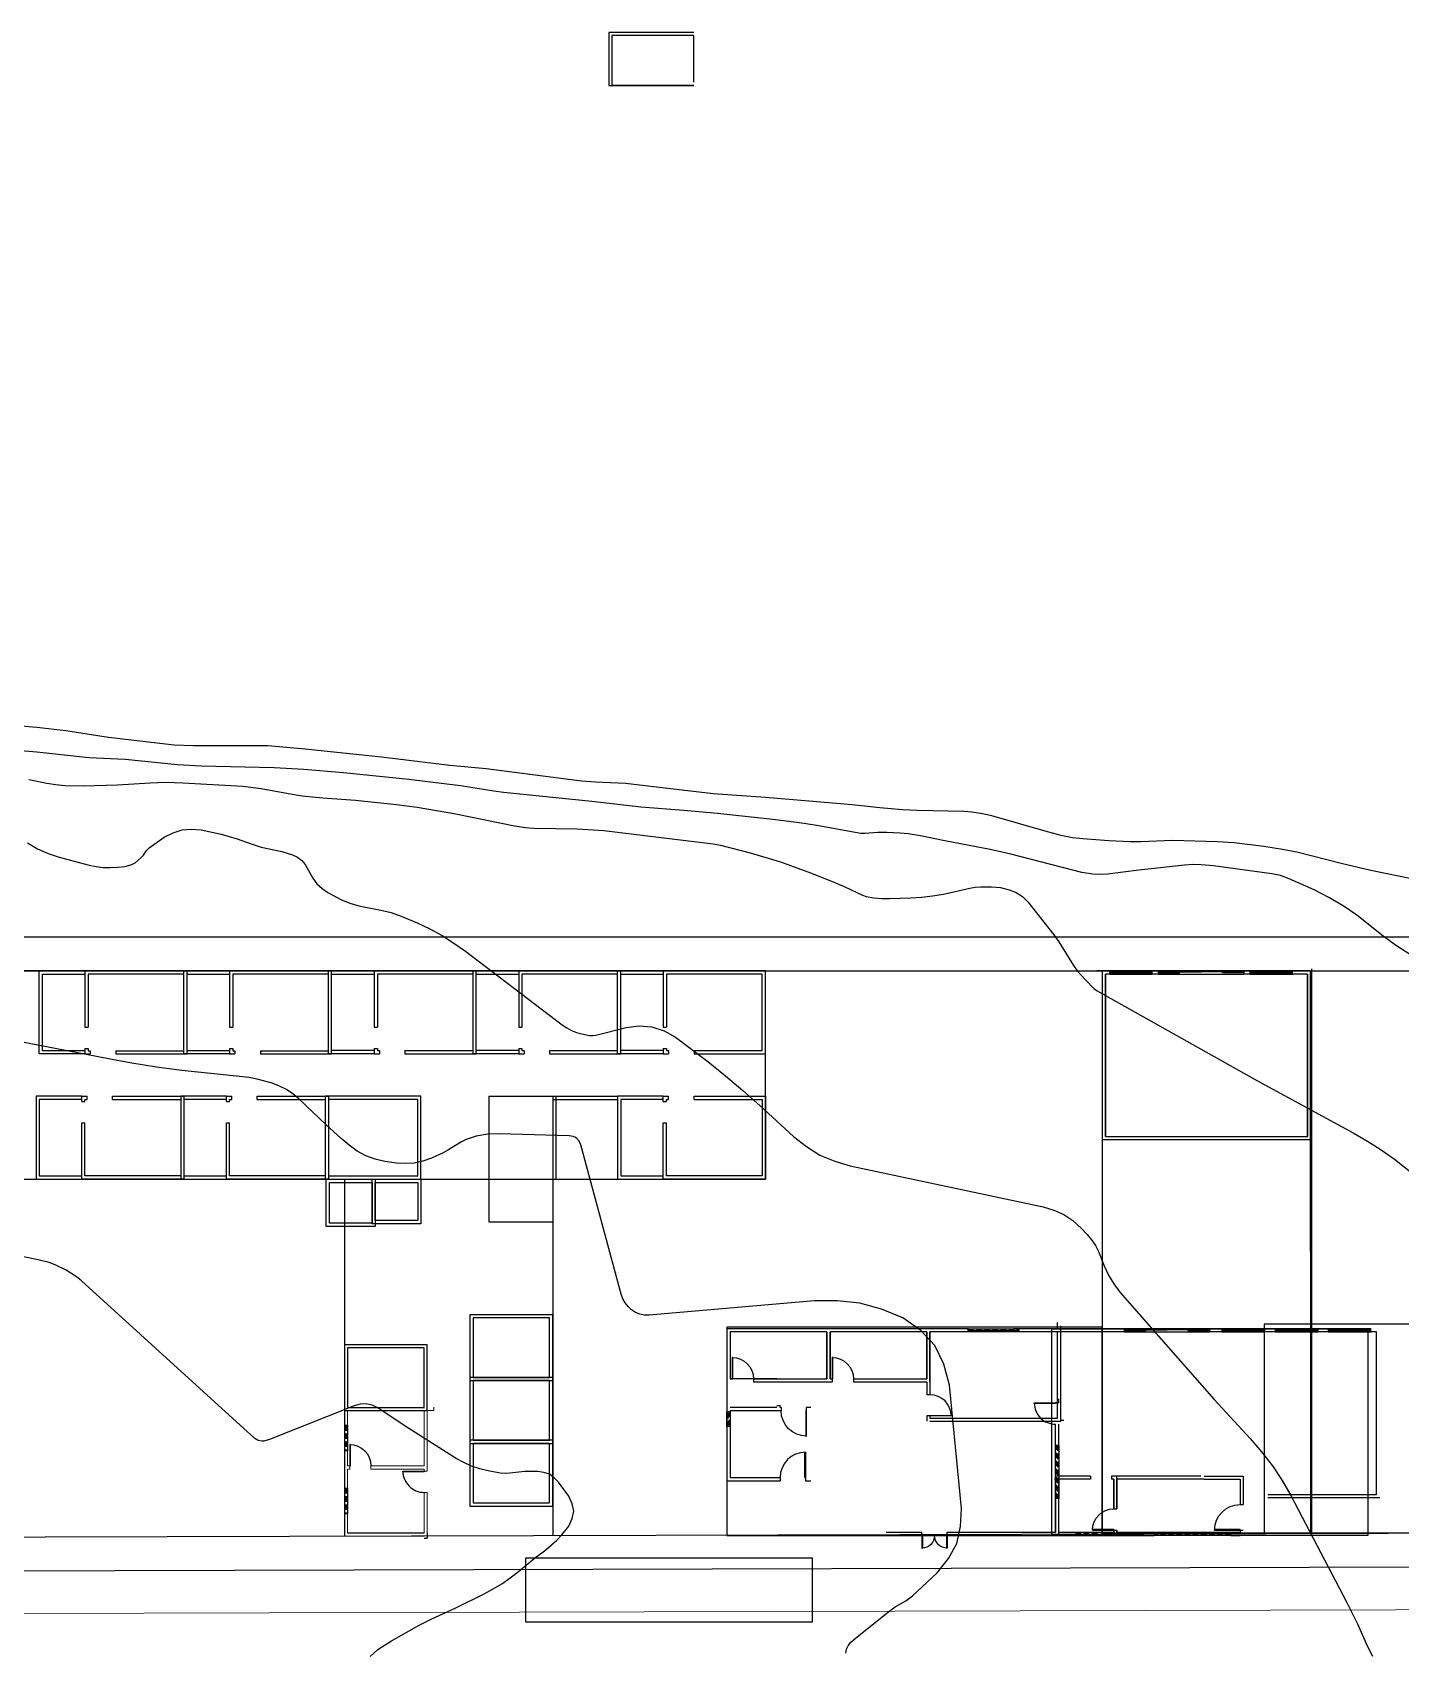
# Model space of a CAD drawing. Header units: centimetres. Extents: x 0 to 1311401, y -389375 to 85618.
# Drawn here: x 648087 to 654523, y -151539 to -143933 of the extents above; entities that cross this region are included whole.
import ezdxf

# ---------------------------------------------------------------- set-up
doc = ezdxf.new("R2010")
doc.units = ezdxf.units.CM
doc.header["$LTSCALE"] = 4
doc.linetypes.add('DASHED2', pattern=[9.525, 6.35, -3.175])
for name, color, linetype in [('0.1', 1, 'Continuous'), ('0.2', 2, 'Continuous'), ('0.4', 4, 'Continuous'), ('0.6', 6, 'Continuous'), ('02-CONT', 2, 'Continuous'), ('CURVAS-INTERMEDIARIAS', 39, 'Continuous'), ('CURVAS-MESTRA', 34, 'Continuous'), ('LIMITE-L', 7, 'Continuous')]:
    doc.layers.add(name, color=color, linetype=linetype)
doc.layers.add('P-MEIOFIO', color=171, linetype='Continuous', lineweight=9)

# ---------------------------------------------------------------- blocks, each defined once
blk = doc.blocks.new('1_00')
for p, q in [((-129.2, 59.1), (-129.2, 109.1)), ((-129.2, 109.1), (-126.2, 109.1)), ((-126.2, 59.1), (-126.2, 109.1)), ((-29.2, 109.1), (-32.2, 109.1)), ((-32.2, 59.1), (-32.2, 109.1)), ((-29.2, 59.1), (-29.2, 109.1)), ((-129.2, 59.1), (-126.2, 59.1)), ((-29.2, 59.1), (-32.2, 59.1))]:
    blk.add_line(p, q)
at = {"color": 1}
for centre, start, end in [((-129.2, 59.1), 0, 90), ((-29.2, 59.1), 90, 180)]:
    blk.add_arc(centre, 50, start, end, dxfattribs=at)
blk = doc.blocks.new('1_00e-flat-4')
at = {"color": 1}
blk.add_arc((28.4, -52.3), 100, 90, 180, dxfattribs=at)
at = {"layer": '02-CONT'}
blk.add_lwpolyline([(28.4, -52.3), (25.4, -52.3), (25.4, 47.7), (28.4, 47.7)], close=True, dxfattribs=at)

msp = doc.modelspace()

# ---------------------------------------------------------------- linework, layer by layer
at = {"layer": '0.1'}
for p, q in [((653354.189, -148346.289), (653154.189, -148346.289)), ((653154.189, -148361.289), (653354.189, -148361.289)), ((653784.189, -148346.289), (653384.189, -148346.289)), ((653384.189, -148361.289), (653784.189, -148361.289)), ((654014.189, -148346.289), (653814.189, -148346.289)), ((653814.189, -148361.289), (654014.189, -148361.289)), ((650234.595, -148936.159), (650234.595, -149526.159)), ((650234.595, -148936.159), (650534.595, -148936.159)), ((650534.595, -148936.159), (650534.595, -149326.159)), ((650534.595, -148936.159), (650839.584, -148936.159)), ((650534.595, -148951.159), (650839.584, -148951.159)), ((650549.595, -148936.159), (650549.595, -149326.159)), ((649554.595, -149326.11), (649554.595, -151004.388)), ((650534.595, -149326.11), (650534.595, -151001.709)), ((650234.595, -149526.159), (650534.595, -149526.159)), ((652488.798, -150029.9), (652728.798, -150029.9)), ((652728.798, -150044.9), (652488.798, -150044.9)), ((653623.798, -150029.9), (653223.798, -150029.9)), ((653223.798, -150044.9), (653623.798, -150044.9)), ((653883.798, -150029.9), (653683.798, -150029.9)), ((653683.798, -150044.9), (653883.798, -150044.9)), ((654133.798, -150029.9), (653933.798, -150029.9)), ((653933.798, -150044.9), (654133.798, -150044.9)), ((654383.798, -150029.9), (654183.798, -150029.9)), ((654183.798, -150044.9), (654383.798, -150044.9)), ((651353.798, -150489.9), (651353.798, -150419.9)), ((651368.798, -150419.9), (651368.798, -150489.9)), ((649554.595, -150483.808), (649554.595, -150603.808)), ((649569.595, -150483.808), (649569.595, -150603.808)), ((652914.365, -150578.717), (652899.365, -150578.717)), ((652899.365, -150828.717), (652899.365, -150578.717)), ((652914.365, -150578.717), (652914.365, -150828.717)), ((649554.595, -150779.388), (649554.595, -150899.388)), ((649569.595, -150779.388), (649569.595, -150899.388)), ((652914.365, -150828.717), (652899.365, -150828.717)), ((652994.005, -150986.717), (653094.005, -150986.717)), ((653094.005, -151001.717), (652994.005, -151001.717)), ((653363.005, -150986.717), (653723.005, -150986.717)), ((653723.005, -151001.717), (653363.005, -151001.717))]:
    msp.add_line(p, q, dxfattribs=at)
for points in [[(651534.595, -149326.11), (651534.595, -148346.11), (647869.154, -148346.289), (647869.154, -149326.289)], [(654099.187, -148346.289), (653119.187, -148346.289), (653119.366, -150988.733), (654099.366, -150988.733)], [(649464.595, -149326.209), (649914.595, -149326.209), (649914.595, -148936.209), (649464.595, -148936.209)], [(649479.595, -149311.209), (649899.595, -149311.209), (649899.595, -148951.209), (649479.595, -148951.209)], [(649469.595, -149326.209), (649699.595, -149326.209), (649699.595, -149548.209), (649469.595, -149548.209)], [(649484.595, -149341.209), (649684.595, -149341.209), (649684.595, -149533.209), (649484.595, -149533.209)], [(650534.595, -150273.771), (650534.595, -149963.771), (650144.595, -149963.771), (650144.595, -150273.771)], [(650519.595, -150258.771), (650519.595, -149978.771), (650159.595, -149978.771), (650159.595, -150258.771)], [(653119.334, -151001.538), (653119.334, -150021.538), (651353.798, -150021.717), (651353.798, -151001.717)], [(653880.163, -150008.733), (653880.163, -150988.733), (655412.883, -150988.555), (655412.883, -150008.555)], [(649944.595, -150414.551), (649944.595, -150104.551), (649554.595, -150104.551), (649554.595, -150414.551)], [(649929.595, -150399.551), (649929.595, -150119.551), (649569.595, -150119.551), (649569.595, -150399.551)], [(650534.595, -150568.771), (650534.595, -150258.771), (650144.595, -150258.771), (650144.595, -150568.771)], [(650519.595, -150553.771), (650519.595, -150273.771), (650159.595, -150273.771), (650159.595, -150553.771)], [(650534.595, -150863.771), (650534.595, -150553.771), (650144.595, -150553.771), (650144.595, -150863.771)], [(650519.595, -150848.771), (650519.595, -150568.771), (650159.595, -150568.771), (650159.595, -150848.771)], [(650406.763, -151407.989), (651756.763, -151407.989), (651756.763, -151107.989), (650406.763, -151107.989)]]:
    msp.add_lwpolyline(points, close=True, dxfattribs=at)
msp.add_lwpolyline([(653188.005, -150986.717), (653188.005, -150976.717)], dxfattribs=at)
at = {"layer": '0.2'}
for p, q in [((650812.665, -144180.732), (651197.665, -144180.732)), ((650812.665, -144182.732), (651197.665, -144182.732)), ((653354.189, -148352.289), (653154.189, -148352.289)), ((653154.189, -148355.289), (653354.189, -148355.289)), ((654014.189, -148352.289), (653814.189, -148352.289)), ((653814.189, -148355.289), (654014.189, -148355.289)), ((653883.798, -150035.9), (653683.798, -150035.9)), ((653683.798, -150038.9), (653883.798, -150038.9)), ((654133.798, -150035.9), (653933.798, -150035.9)), ((653933.798, -150038.9), (654133.798, -150038.9)), ((654383.798, -150035.9), (654183.798, -150035.9)), ((654183.798, -150038.9), (654383.798, -150038.9))]:
    msp.add_line(p, q, dxfattribs=at)
at = {"layer": '0.2', "linetype": 'DASHED2'}
for p, q in [((652488.798, -150035.9), (652728.798, -150035.9)), ((652728.798, -150038.9), (652488.798, -150038.9)), ((651359.798, -150489.9), (651359.798, -150419.9)), ((651362.798, -150419.9), (651362.798, -150489.9)), ((649560.595, -150483.808), (649560.595, -150603.808)), ((649563.595, -150483.808), (649563.595, -150603.808)), ((652905.365, -150828.717), (652905.365, -150578.717)), ((652908.365, -150578.717), (652908.365, -150828.717)), ((649560.595, -150779.388), (649560.595, -150899.388)), ((649563.595, -150779.388), (649563.595, -150899.388)), ((652994.005, -150992.717), (653094.005, -150992.717)), ((653094.005, -150995.717), (652994.005, -150995.717)), ((653363.005, -150992.717), (653723.005, -150992.717)), ((653723.005, -150995.717), (653363.005, -150995.717))]:
    msp.add_line(p, q, dxfattribs=at)
at = {"layer": '0.2'}
for points in [[(653384.189, -148356.289), (653484.189, -148356.289), (653484.189, -148351.289), (653384.189, -148351.289)], [(653484.189, -148351.289), (653584.189, -148351.289), (653584.189, -148346.289), (653484.189, -148346.289)], [(653684.189, -148351.289), (653584.189, -148351.289), (653584.189, -148346.289), (653684.189, -148346.289)], [(653784.189, -148356.289), (653684.189, -148356.289), (653684.189, -148351.289), (653784.189, -148351.289)], [(654367.486, -151001.717), (652882.486, -151001.717), (652882.486, -150029.9), (654367.486, -150029.9)], [(653223.798, -150039.9), (653323.798, -150039.9), (653323.798, -150034.9), (653223.798, -150034.9)], [(653323.798, -150034.9), (653423.798, -150034.9), (653423.798, -150029.9), (653323.798, -150029.9)], [(653523.798, -150034.9), (653423.798, -150034.9), (653423.798, -150029.9), (653523.798, -150029.9)], [(653623.798, -150039.9), (653523.798, -150039.9), (653523.798, -150034.9), (653623.798, -150034.9)]]:
    msp.add_lwpolyline(points, close=True, dxfattribs=at)
at = {"layer": '0.4'}
for points in [[(649684.595, -149326.209), (649914.595, -149326.209), (649914.595, -149536.209), (649684.595, -149536.209)], [(649699.595, -149341.209), (649899.595, -149341.209), (649899.595, -149521.209), (649699.595, -149521.209)]]:
    msp.add_lwpolyline(points, close=True, dxfattribs=at)
at = {"layer": '0.6'}
for p, q in [((650812.665, -144167.732), (650812.665, -144182.732)), ((653154.189, -148361.289), (653154.189, -148346.289)), ((653354.189, -148361.289), (653354.189, -148346.289)), ((653384.189, -148361.289), (653384.189, -148346.289)), ((653784.189, -148361.289), (653784.189, -148346.289)), ((653814.189, -148361.289), (653814.189, -148346.289)), ((654014.189, -148361.289), (654014.189, -148346.289)), ((654104.638, -151002.77), (654104.638, -148336.289)), ((648334.595, -148612.004), (648349.595, -148612.004)), ((649014.595, -148611.826), (649029.595, -148611.826)), ((649694.595, -148611.647), (649709.595, -148611.647)), ((650374.595, -148611.468), (650389.595, -148611.468)), ((651054.595, -148611.289), (651069.595, -148611.289)), ((648334.595, -148712.004), (648349.595, -148712.004)), ((648359.595, -148722.004), (648359.595, -148737.004)), ((648479.595, -148722.004), (648479.595, -148737.004)), ((649014.595, -148711.826), (649029.595, -148711.826)), ((649039.595, -148721.826), (649039.595, -148736.826)), ((649159.595, -148721.826), (649159.595, -148736.826)), ((649694.595, -148711.647), (649709.595, -148711.647)), ((649719.595, -148721.647), (649719.595, -148736.647)), ((649839.595, -148721.647), (649839.595, -148736.647)), ((650374.595, -148711.468), (650389.595, -148711.468)), ((650399.595, -148721.468), (650399.595, -148736.468)), ((650519.595, -148721.468), (650519.595, -148736.468)), ((651054.595, -148711.289), (651069.595, -148711.289)), ((651079.595, -148721.289), (651079.595, -148736.289)), ((651199.595, -148721.289), (651199.595, -148736.289)), ((648319.595, -148961.209), (648334.595, -148961.209)), ((648344.595, -148951.209), (648344.595, -148936.209)), ((648464.595, -148951.209), (648464.595, -148936.209)), ((648999.595, -148961.209), (649014.595, -148961.209)), ((649024.595, -148951.209), (649024.595, -148936.209)), ((649144.595, -148951.209), (649144.595, -148936.209)), ((651054.584, -148961.11), (651069.584, -148961.11)), ((651079.584, -148951.11), (651079.584, -148936.11)), ((651199.584, -148951.11), (651199.584, -148936.11)), ((648319.595, -149061.209), (648334.595, -149061.209)), ((648999.595, -149061.209), (649014.595, -149061.209)), ((651054.584, -149061.11), (651069.584, -149061.11)), ((652488.798, -150044.9), (652488.798, -150029.9)), ((652728.798, -150044.9), (652728.798, -150029.9)), ((652908.798, -150029.9), (652908.798, -150000.967)), ((652923.798, -150029.9), (652923.798, -150015.967)), ((653223.798, -150044.9), (653223.798, -150029.9)), ((653623.798, -150044.9), (653623.798, -150029.9)), ((653683.798, -150044.9), (653683.798, -150029.9)), ((653883.798, -150044.9), (653883.798, -150029.9)), ((653933.798, -150044.9), (653933.798, -150029.9)), ((654133.798, -150044.9), (654133.798, -150029.9)), ((654183.798, -150044.9), (654183.798, -150029.9)), ((651478.798, -150264.9), (651478.798, -150279.9)), ((651848.798, -150264.9), (651848.798, -150279.9)), ((651948.798, -150264.9), (651948.798, -150279.9)), ((652308.798, -150339.9), (652293.798, -150339.9)), ((651368.798, -150419.9), (651353.798, -150419.9)), ((651588.798, -150389.9), (651603.798, -150389.9)), ((651608.798, -150399.9), (651608.798, -150414.9)), ((651728.798, -150414.9), (651728.798, -150399.9)), ((652308.798, -150439.9), (652293.798, -150439.9)), ((652914.365, -150378.717), (652899.365, -150378.717)), ((651368.798, -150489.9), (651353.798, -150489.9)), ((652938.798, -150461.309), (652923.798, -150461.309)), ((651353.798, -150729.9), (651353.798, -150744.9)), ((651603.798, -150729.9), (651603.798, -150744.9)), ((651723.798, -150729.9), (651723.798, -150744.9)), ((653063.005, -150722.635), (653063.005, -150737.635)), ((653163.005, -150722.635), (653163.005, -150737.635)), ((653598.005, -150737.717), (653583.005, -150737.717)), ((653767.392, -150722.717), (653782.392, -150722.717)), ((653173.005, -150876.717), (653188.005, -150876.717)), ((653767.392, -150856.717), (653782.392, -150856.717)), ((653173.005, -150976.717), (653188.005, -150976.717)), ((653767.392, -150976.717), (653782.392, -150976.717)), ((649929.595, -151014.388), (649944.595, -151014.388)), ((652270.33, -151001.717), (652270.33, -150986.717)), ((652390.33, -151001.717), (652390.33, -150986.717)), ((652994.005, -150986.717), (652994.005, -151001.717)), ((653094.005, -150986.717), (653094.005, -151001.717)), ((653363.005, -150986.717), (653363.005, -151001.717)), ((653723.005, -150986.717), (653723.005, -151001.717))]:
    msp.add_line(p, q, dxfattribs=at)
at = {"layer": '0.6', "lineweight": 9}
for p, q in [((649974.594, -150413.808), (649974.594, -150398.808)), ((649569.595, -150483.808), (649554.595, -150483.808)), ((649569.595, -150603.808), (649554.595, -150603.808)), ((649579.595, -150689.388), (649579.595, -150673.808)), ((649679.595, -150689.388), (649679.595, -150673.808)), ((649929.595, -150699.388), (649944.595, -150699.388)), ((649569.595, -150779.388), (649554.595, -150779.388)), ((649929.595, -150799.388), (649944.595, -150799.388)), ((649569.595, -150899.388), (649554.595, -150899.388))]:
    msp.add_line(p, q, dxfattribs=at)
at = {"layer": '0.6'}
for points in [[(651197.665, -143932.732), (650797.665, -143932.732), (650797.665, -144182.732), (650812.665, -144182.732)], [(651197.665, -144167.732), (651197.665, -143947.732), (650812.665, -143947.732), (650812.665, -144167.732)], [(648334.595, -148737.004), (648119.595, -148737.004), (648119.595, -148347.004), (648334.595, -148347.004)], [(648334.595, -148722.004), (648134.595, -148722.004), (648134.595, -148362.004), (648334.595, -148362.004)], [(648479.595, -148737.004), (648814.595, -148737.004), (648814.595, -148347.004), (648334.595, -148347.004), (648334.595, -148612.004)], [(648479.595, -148722.004), (648799.595, -148722.004), (648799.595, -148362.004), (648349.595, -148362.004), (648349.595, -148612.004)], [(649014.595, -148736.826), (648799.595, -148736.826), (648799.595, -148346.826), (649014.595, -148346.826)], [(649014.595, -148721.826), (648814.595, -148721.826), (648814.595, -148361.826), (649014.595, -148361.826)], [(649159.595, -148736.826), (649494.595, -148736.826), (649494.595, -148346.826), (649014.595, -148346.826), (649014.595, -148611.826)], [(649159.595, -148721.826), (649479.595, -148721.826), (649479.595, -148361.826), (649029.595, -148361.826), (649029.595, -148611.826)], [(649694.595, -148736.647), (649479.595, -148736.647), (649479.595, -148346.647), (649694.595, -148346.647)], [(649694.595, -148721.647), (649494.595, -148721.647), (649494.595, -148361.647), (649694.595, -148361.647)], [(649839.595, -148736.647), (650174.595, -148736.647), (650174.595, -148346.647), (649694.595, -148346.647), (649694.595, -148611.647)], [(649839.595, -148721.647), (650159.595, -148721.647), (650159.595, -148361.647), (649709.595, -148361.647), (649709.595, -148611.647)], [(650374.595, -148736.468), (650159.595, -148736.468), (650159.595, -148346.468), (650374.595, -148346.468)], [(650374.595, -148721.468), (650174.595, -148721.468), (650174.595, -148361.468), (650374.595, -148361.468)], [(650519.595, -148736.468), (650854.595, -148736.468), (650854.595, -148346.468), (650374.595, -148346.468), (650374.595, -148611.468)], [(650519.595, -148721.468), (650839.595, -148721.468), (650839.595, -148361.468), (650389.595, -148361.468), (650389.595, -148611.468)], [(651054.595, -148736.289), (650839.595, -148736.289), (650839.595, -148346.289), (651054.595, -148346.289)], [(651054.595, -148721.289), (650854.595, -148721.289), (650854.595, -148361.289), (651054.595, -148361.289)], [(651199.595, -148736.289), (651534.595, -148736.289), (651534.595, -148346.289), (651054.595, -148346.289), (651054.595, -148611.289)], [(651199.595, -148721.289), (651519.595, -148721.289), (651519.595, -148361.289), (651069.595, -148361.289), (651069.595, -148611.289)], [(653134.19, -148346.285), (653094.19, -148346.285)], [(653154.189, -148346.289), (653119.19, -148346.285)], [(653119.19, -148361.285), (653119.19, -149125.285)], [(653134.19, -149125.285), (653134.19, -148361.285)], [(653154.189, -148361.289), (653134.19, -148361.285), (653134.19, -149125.285), (654084.189, -149125.289), (654084.189, -148361.289), (654014.189, -148361.289)], [(653384.189, -148346.289), (653354.189, -148346.289)], [(653384.189, -148361.289), (653354.189, -148361.289)], [(653814.189, -148346.289), (653784.189, -148346.289)], [(653814.189, -148361.289), (653784.189, -148361.289)], [(654099.189, -148346.289), (654014.189, -148346.289)], [(654084.189, -148361.289), (654084.189, -149125.289)], [(654099.189, -149125.289), (654099.189, -148361.289)], [(648334.595, -148712.004), (648334.595, -148737.004), (648359.595, -148737.004)], [(648349.595, -148712.004), (648349.595, -148722.004), (648359.595, -148722.004)], [(649014.595, -148711.826), (649014.595, -148736.826), (649039.595, -148736.826)], [(649029.595, -148711.826), (649029.595, -148721.826), (649039.595, -148721.826)], [(649694.595, -148711.647), (649694.595, -148736.647), (649719.595, -148736.647)], [(649709.595, -148711.647), (649709.595, -148721.647), (649719.595, -148721.647)], [(650374.595, -148711.468), (650374.595, -148736.468), (650399.595, -148736.468)], [(650389.595, -148711.468), (650389.595, -148721.468), (650399.595, -148721.468)], [(651054.595, -148711.289), (651054.595, -148736.289), (651079.595, -148736.289)], [(651069.595, -148711.289), (651069.595, -148721.289), (651079.595, -148721.289)], [(648319.595, -148936.209), (648104.595, -148936.209), (648104.595, -149326.209), (648319.595, -149326.209)], [(648319.595, -148951.209), (648119.595, -148951.209), (648119.595, -149311.209), (648319.595, -149311.209)], [(648319.595, -148961.209), (648319.595, -148936.209), (648344.595, -148936.209)], [(648464.595, -148936.209), (648799.595, -148936.209), (648799.595, -149326.209), (648319.595, -149326.209), (648319.595, -149061.209)], [(648334.595, -148961.209), (648334.595, -148951.209), (648344.595, -148951.209)], [(648464.595, -148951.209), (648784.595, -148951.209), (648784.595, -149311.209), (648334.595, -149311.209), (648334.595, -149061.209)], [(648999.595, -148936.209), (648784.595, -148936.209), (648784.595, -149326.209), (648999.595, -149326.209)], [(648999.595, -148951.209), (648799.595, -148951.209), (648799.595, -149311.209), (648999.595, -149311.209)], [(648999.595, -148961.209), (648999.595, -148936.209), (649024.595, -148936.209)], [(649144.595, -148936.209), (649479.595, -148936.209), (649479.595, -149326.209), (648999.595, -149326.209), (648999.595, -149061.209)], [(649014.595, -148961.209), (649014.595, -148951.209), (649024.595, -148951.209)], [(649144.595, -148951.209), (649464.595, -148951.209), (649464.595, -149311.209), (649014.595, -149311.209), (649014.595, -149061.209)], [(651054.584, -148936.11), (650839.584, -148936.11), (650839.584, -149326.11), (651054.584, -149326.11)], [(651054.584, -148951.11), (650854.584, -148951.11), (650854.584, -149311.11), (651054.584, -149311.11)], [(651054.584, -148961.11), (651054.584, -148936.11), (651079.584, -148936.11)], [(651199.584, -148936.11), (651534.584, -148936.11), (651534.584, -149326.11), (651054.584, -149326.11), (651054.584, -149061.11)], [(651069.584, -148961.11), (651069.584, -148951.11), (651079.584, -148951.11)], [(651199.584, -148951.11), (651519.584, -148951.11), (651519.584, -149311.11), (651069.584, -149311.11), (651069.584, -149061.11)], [(653119.19, -149140.285), (654099.189, -149140.289)], [(651838.798, -150029.9), (651838.798, -150029.9), (651353.798, -150029.9)], [(651478.798, -150264.9), (651823.798, -150264.9), (651823.798, -150044.9), (651368.798, -150044.9), (651368.798, -150264.9), (651378.798, -150264.9)], [(652308.798, -150029.9), (651823.798, -150029.9)], [(651823.798, -150044.9), (651823.798, -150264.9)], [(651948.798, -150264.9), (652293.798, -150264.9), (652293.798, -150044.9), (651838.798, -150044.9), (651838.798, -150264.9), (651848.798, -150264.9)], [(651838.798, -150264.9), (651838.798, -150044.9)], [(652488.798, -150029.9), (652293.798, -150029.9)], [(652293.798, -150044.9), (652293.798, -150264.9)], [(652308.798, -150464.9), (652923.798, -150464.9), (652923.798, -150029.9)], [(652488.798, -150044.9), (652308.798, -150044.9), (652308.798, -150339.9)], [(652308.798, -150439.9), (652308.798, -150449.9), (652908.798, -150449.9), (652908.798, -150044.9), (652728.798, -150044.9)], [(652308.798, -150279.9), (652308.798, -150044.9)], [(652908.798, -150029.9), (652702.652, -150029.9)], [(653223.798, -150029.9), (652908.798, -150029.9)], [(653208.798, -150044.9), (652908.798, -150044.9)], [(653223.798, -150044.9), (653208.798, -150044.9)], [(653683.798, -150029.9), (653623.798, -150029.9)], [(653683.798, -150044.9), (653623.798, -150044.9)], [(653933.798, -150029.9), (653883.798, -150029.9)], [(653933.798, -150044.9), (653883.798, -150044.9)], [(653898.005, -150808.9), (654408.798, -150808.9), (654408.798, -150044.9), (654383.798, -150044.9)], [(654183.798, -150029.9), (654133.798, -150029.9)], [(654183.798, -150044.9), (654133.798, -150044.9)], [(651588.798, -150264.9), (651368.798, -150264.9)], [(651478.798, -150279.9), (651838.798, -150279.9)], [(651823.798, -150279.9), (651823.798, -150279.9), (651848.798, -150279.9)], [(651948.798, -150279.9), (652293.798, -150279.9)], [(652293.798, -150279.9), (652293.798, -150339.9)], [(652914.365, -150378.717), (652914.365, -150358.717)], [(652923.798, -150361.309), (652923.798, -150341.309)], [(651353.798, -150399.9), (651353.798, -150419.9)], [(651588.798, -150399.9), (651368.798, -150399.9)], [(651608.798, -150414.9), (651368.798, -150414.9), (651368.798, -150419.9)], [(651603.798, -150399.9), (651603.798, -150389.9)], [(651608.798, -150399.9), (651603.798, -150399.9)], [(651748.798, -150399.9), (651728.798, -150399.9)], [(652293.798, -150439.9), (652293.798, -150464.9)], [(651353.798, -150489.9), (651353.798, -150494.9)], [(651353.798, -150509.9), (651353.798, -150729.9)], [(651368.798, -150489.9), (651368.798, -150494.9)], [(651368.798, -150494.9), (651368.798, -150729.9), (651603.798, -150729.9)], [(652899.365, -150578.717), (652899.365, -150478.717)], [(652914.365, -150578.717), (652914.365, -150478.717)], [(651353.798, -150744.9), (651603.798, -150744.9)], [(651353.798, -150744.9), (651368.798, -150744.9)], [(651723.798, -150744.9), (651748.798, -150744.9)], [(652890.005, -150986.717), (652900.005, -150986.717), (652900.005, -150737.635), (652895.005, -150737.635)], [(653063.005, -150722.635), (652900.005, -150722.635)], [(652915.005, -150986.717), (652915.005, -150737.635)], [(653063.005, -150737.635), (652915.005, -150737.635)], [(653173.005, -150722.635), (653163.005, -150722.635)], [(653173.005, -150876.717), (653173.005, -150737.635), (653163.005, -150737.635)], [(653583.005, -150722.635), (653173.005, -150722.635), (653173.005, -150722.635)], [(653173.005, -150737.635), (653173.005, -150876.717)], [(653188.005, -150876.717), (653188.005, -150722.635)], [(653583.005, -150737.717), (653583.005, -150737.635), (653188.005, -150737.635), (653188.005, -150876.717)], [(653598.005, -150722.717), (653598.005, -150722.635)], [(653598.005, -150722.635), (653598.005, -150722.717), (653767.392, -150722.717)], [(653598.005, -150737.717), (653767.392, -150737.717)], [(653767.392, -150737.717), (653767.392, -150856.717)], [(653782.392, -150722.717), (653782.392, -150856.717)], [(653898.005, -150823.9), (654423.798, -150823.9)], [(652390.33, -150986.717), (652899.365, -150986.717), (652899.365, -150828.717)], [(652423.365, -151001.717), (652914.365, -151001.717), (652914.365, -150828.717)], [(653094.005, -150986.717), (653173.005, -150986.717), (653173.005, -150976.717)], [(653173.005, -150976.717), (653173.005, -150986.717)], [(653188.005, -150976.717), (653188.005, -150986.717)], [(653767.392, -150976.717), (653767.392, -150986.717)], [(649569.595, -150989.388), (649929.595, -150989.388)], [(649944.595, -150989.388), (649944.595, -151014.388)], [(652102.202, -150986.717), (652270.33, -150986.717)], [(652102.202, -151001.717), (652270.33, -151001.717)], [(652390.33, -151001.717), (652408.365, -151001.717)], [(652900.005, -151001.717), (652994.005, -151001.717)], [(652915.005, -150986.717), (652994.005, -150986.717)], [(653094.005, -151001.717), (653188.005, -151001.717)], [(653173.005, -151001.717), (653363.005, -151001.717)], [(653188.005, -150986.717), (653363.005, -150986.717)], [(653723.005, -150986.717), (653767.392, -150986.717)], [(653723.005, -151001.717), (653767.392, -151001.717)]]:
    msp.add_lwpolyline(points, dxfattribs=at)
at = {"layer": '0.6', "lineweight": 9}
for points in [[(649554.595, -150398.808), (649554.595, -150483.808)], [(649569.595, -150413.808), (649929.595, -150413.808)], [(649679.595, -150673.808), (649929.595, -150673.808), (649929.595, -150413.808), (649569.595, -150413.808), (649569.595, -150483.808)], [(649944.595, -150413.808), (649973.595, -150413.808), (649974.594, -150413.808)], [(649944.595, -150688.808), (649944.595, -150413.808)], [(649554.595, -150603.808), (649554.595, -150688.808)], [(649554.595, -150674.388), (649554.595, -150779.388)], [(649569.595, -150603.808), (649569.595, -150673.808), (649579.595, -150673.808)], [(649579.595, -150673.808), (649569.595, -150673.808)], [(649929.595, -150673.808), (649679.595, -150673.808)], [(649944.595, -150699.388), (649944.595, -150674.388)], [(649579.595, -150689.388), (649569.595, -150689.388), (649569.595, -150779.388)], [(649929.595, -150699.388), (649929.595, -150689.388), (649679.595, -150689.388)], [(649569.595, -150899.388), (649569.595, -150989.388), (649929.595, -150989.388), (649929.595, -150799.388)], [(649944.595, -151004.388), (649944.595, -150799.388)], [(649554.595, -150899.388), (649554.595, -151004.388)], [(649569.595, -151004.388), (649929.595, -151004.388)]]:
    msp.add_lwpolyline(points, dxfattribs=at)
at = {"layer": 'CURVAS-INTERMEDIARIAS'}
for points, elevation in [([(654569.579, -148271.368), (654503.257, -148229.109), (654439.822, -148182.63), (654316.078, -148084.441), (654252.217, -148039.941), (654184.795, -148001.056), (654114.987, -147965.927), (653997.475, -147912.957), (653957.855, -147898.707), (653916.575, -147889.704), (653642.697, -147852.832), (653584.232, -147847.436), (653545.188, -147846.529), (653506.219, -147849.051), (653290.733, -147872.514), (653144.319, -147891.251), (653109.671, -147893.152), (653074.959, -147891.89), (653023.669, -147883.42), (652688.608, -147798.417), (652591.554, -147776.144), (652378.611, -147735.193), (652264.265, -147711.398), (652206.978, -147702.803), (652168.554, -147699.031), (652105.38, -147695.694), (652063.29, -147696.241), (652002.293, -147700.765), (651983.423, -147700.705), (651784.217, -147664.288), (651717.607, -147653.546), (651583.8, -147635.906), (651308.874, -147606.078), (651151.575, -147591.781), (650949.239, -147577.133), (650718.57, -147549.955), (650302.507, -147507.66), (650258.142, -147502.141), (650100.892, -147475.561), (649857.519, -147447.09), (649549.766, -147414.847), (649364.003, -147400.026), (649223.898, -147391.186), (648881.116, -147383.324), (648770.319, -147378.337), (648523.394, -147351.926), (648352.341, -147344.931), (648107.708, -147318.67), (647878.636, -147298.486)], 76841.011), ([(648070.368, -147446.376), (648154.592, -147464.09), (648197.2, -147470.065), (648239.931, -147474.39), (648325.874, -147476.429), (648487.395, -147471.711), (648641.802, -147461.503), (648713.343, -147459.808), (648795.384, -147462.181), (649076.34, -147477.739), (649163.372, -147488.371), (649292.2, -147512.996), (649356.635, -147522.667), (649453.959, -147532.615), (649607.113, -147544.17), (649799.095, -147564.659), (649896.461, -147576.956), (650078.552, -147607.436), (650354.959, -147663.869), (650406.783, -147672.184), (650446.019, -147674.637), (650648.95, -147678.54), (650774.775, -147685.787), (651289.829, -147749.527), (651323.359, -147755.213), (651462.545, -147791.198), (651606.525, -147833.489), (651747.499, -147884.925), (651853.618, -147927.531), (651905.687, -147949.837), (651990.919, -147990.845), (652008.107, -147996.939), (652044.053, -148003.811), (652081.012, -148006.137), (652118.049, -148006.167), (652219.42, -148003.09), (652270.549, -147999.865), (652321.377, -147994.425), (652371.731, -147985.685), (652495.916, -147957.034), (652521.827, -147952.992), (652547.983, -147951.033), (652598.841, -147950.92), (652640.957, -147954.898), (652682.01, -147965.064), (652714.712, -147978.584), (652744.362, -147996.83), (652769.032, -148021.403), (652891.75, -148177.172), (652915.183, -148209.928), (652984.533, -148321.117), (653001.792, -148345.598), (653041.054, -148390.927), (653078.674, -148428.908), (653094.996, -148441.065), (653848.721, -148862.95), (654299.511, -149108.085), (654366.401, -149146.669), (654431.624, -149187.742), (654494.333, -149232.556), (654675.921, -149376.931)], 76940.675), ([(648063.996, -147744.272), (648110.924, -147772.571), (648161.17, -147794.428), (648213.637, -147811.994), (648353.453, -147848.682), (648386.932, -147855.524), (648420.596, -147859.887), (648454.537, -147860.551), (648488.662, -147858.736), (648521.366, -147855.178), (648538.578, -147851.648), (648554.925, -147846.164), (648569.98, -147837.746), (648597.894, -147815.182), (648609.888, -147802.479), (648624.147, -147780.535), (648635.649, -147767.812), (648707.627, -147718.482), (648748.714, -147697.581), (648791.191, -147683.687), (648835.75, -147680.312), (648881.709, -147683.946), (648974.94, -147703.983), (649050.97, -147725.89), (649116.082, -147749.348), (649163.334, -147764.369), (649260.449, -147784.445), (649311.295, -147800.474), (649334.075, -147812.181), (649354.159, -147826.796), (649370.161, -147845.785), (649406.068, -147910.217), (649425.588, -147936.443), (649449.669, -147958.556), (649476.779, -147977.935), (649537.917, -148010.399), (649579.733, -148027.801), (649623.232, -148040.365), (649725.83, -148060.551), (649774.344, -148072.633), (649821.739, -148088.583), (649897.256, -148119.963), (649956.575, -148148.888), (650014.335, -148180.434), (650069.765, -148215.928), (650123.635, -148254.053), (650579.099, -148600.864), (650600.571, -148614.985), (650623.002, -148626.993), (650646.861, -148635.818), (650671.667, -148642.538), (650708.069, -148649.738), (650722.743, -148651.009), (650737.339, -148649.083), (650879.39, -148612.706), (650941.289, -148605.652), (651001.128, -148609.154), (651057.856, -148628.509), (651112.514, -148658.418), (651263.782, -148772.92), (651347.302, -148839.821), (651428.718, -148909.283), (651508.716, -148980.44), (651667.014, -149125.692), (651727.334, -149172.68), (651791.357, -149212.518), (651860.904, -149241.65), (651934.134, -149263.628), (652841.81, -149455.698), (652891.612, -149471.18), (652938.326, -149492.132), (652980.411, -149521.3), (653019.408, -149555.938), (653047.956, -149586.517), (653068.429, -149611.369), (653086.657, -149637.57), (653101.526, -149665.826), (653128.531, -149733.843), (653148.738, -149777.203), (653173.022, -149818.519), (653201.074, -149857.267), (653645.489, -150362.018), (653814.432, -150545.935), (653868.743, -150608.505), (653919.386, -150673.703), (653964.52, -150742.828), (654005.968, -150814.567), (654269.076, -151316.419), (654319.054, -151417.209), (654364.418, -151520.157), (654389.347, -151569.669)], 77040.339), ([(651913.322, -151555.345), (651915.687, -151537.276), (651923.668, -151520.892), (651935.375, -151505.632), (651966.432, -151477.852), (652112.944, -151360.469), (652144.483, -151337.814), (652194.867, -151308.658), (652226.32, -151286.302), (652343.23, -151176.87), (652396.047, -151110.451), (652434.863, -151038.79), (652452.684, -150959.258), (652456.513, -150874.487), (652400.455, -150294.923), (652374.576, -150195.787), (652332.255, -150107.975), (652265.291, -150037.148), (652181.897, -149977.628), (652081.476, -149937.807), (651978.897, -149909.456), (651873.047, -149898.318), (651765.027, -149898.657), (650987.335, -149965.959), (650965.087, -149965.256), (650943.822, -149961.369), (650924.007, -149952.702), (650905.166, -149940.851), (650889.047, -149925.073), (650875.248, -149907.758), (650864.951, -149888.171), (650856.99, -149867.069), (650665.916, -149164.025), (650658.407, -149147.395), (650646.086, -149133.931), (650638.332, -149128.941), (650630.176, -149125.033), (650612.267, -149121.634), (650281.797, -149112.681), (650229.267, -149114.715), (650174.801, -149124.267), (650127.831, -149140.148), (650105.78, -149151.329), (650041.82, -149190.332), (650019.642, -149201.874), (649963.83, -149227.383), (649923.775, -149241.218), (649883.083, -149250.435), (649841.415, -149252.702), (649799.104, -149250.33), (649744.667, -149242.606), (649698.764, -149231.969), (649655.051, -149216.497), (649614.623, -149193.777), (649576.396, -149166.224), (649540.167, -149134.54), (649468.797, -149069.953), (649340.751, -148948.795), (649312.38, -148925.271), (649282.346, -148904.552), (649249.814, -148888.024), (649215.61, -148874.298), (649143.767, -148855.181), (649107.19, -148848.759), (648789.506, -148814.591), (648671.623, -148799.081), (648554.218, -148780.265), (648437.139, -148759.249), (648024.118, -148679.135)], 77140.003)]:
    msp.add_lwpolyline(points, dxfattribs=dict(at, elevation=elevation))
at = {"layer": 'CURVAS-MESTRA'}
for points, elevation in [([(654635.214, -147926.263), (654382.151, -147874.638), (654242.477, -147842.122), (654034.005, -147788.983), (653966.763, -147775.844), (653878.448, -147761.904), (653739.027, -147744.363), (653661.376, -147739.081), (653449.538, -147734.181), (653299.734, -147739.057), (653249.823, -147739.203), (653150.079, -147734.898), (653027.829, -147726.073), (652979.551, -147720.612), (652931.892, -147711.252), (652861.175, -147693.012), (652599.11, -147617.64), (652555.432, -147608.073), (652505.959, -147600.03), (652468.428, -147597.345), (652248.286, -147592.573), (652178.931, -147589.726), (652072.482, -147580.352), (651943.277, -147565.174), (651534.909, -147530.493), (651289.574, -147513.467), (650876.404, -147465.99), (650735.479, -147459.725), (650670.273, -147454.006), (650221.279, -147395.696), (650050.697, -147380.497), (649728.427, -147340.759), (649370.672, -147303.395), (649193.894, -147288.815), (648842.93, -147288.543), (648754.007, -147284.423), (648444.508, -147248.685), (648244.122, -147218.434), (648107.548, -147201.835), (648016.149, -147194.602)], 76741.346), ([(649675.103, -151570.714), (649712.603, -151538.56), (649775.703, -151497.735), (649905.672, -151423.826), (649962.488, -151395.3), (650078.178, -151342.237), (650212.141, -151276.068), (650254.414, -151253.238), (650295.472, -151228.541), (650334.715, -151201.047), (650372.742, -151171.686), (650447.508, -151110.83), (650502.415, -151068.766), (650554.324, -151023.837), (650577.449, -150998.555), (650609.907, -150957.422), (650626.186, -150922.402), (650633.216, -150887.357), (650626.398, -150852.277), (650610.333, -150817.162), (650561.61, -150750.789), (650541.429, -150730.227), (650518.89, -150714.196), (650492.825, -150704.963), (650464.394, -150700.26), (650403.478, -150701.11), (650333.356, -150709.057), (650310.084, -150709.887), (650286.85, -150708.21), (650230.095, -150698.164), (650190.957, -150688.107), (650152.881, -150675.369), (650116.402, -150658.598), (650080.997, -150639.136), (649840.618, -150488.332), (649711.663, -150401.232), (649685.98, -150388.34), (649657.78, -150382.767), (649628.801, -150384.215), (649600.846, -150391.964), (649202.921, -150550.964), (649175.62, -150557.81), (649166.203, -150558.585), (649148.46, -150555.662), (649133.101, -150546.299), (648318.309, -149804.14), (648295.275, -149786.071), (648246.242, -149753.968), (648193.767, -149728.324), (648166.27, -149718.614), (648114.762, -149704.742), (648046.007, -149691.02)], 77239.667)]:
    msp.add_lwpolyline(points, dxfattribs=dict(at, elevation=elevation))
at = {"layer": 'LIMITE-L'}
for points in [[(658023.711, -151142.057), (645666.407, -151175.838), (646048.293, -148186.289), (659048.733, -148186.289)], [(657909.741, -150982.368), (645848.209, -151015.341), (646189.154, -148346.289), (658823.899, -148346.289)]]:
    msp.add_lwpolyline(points, close=True, dxfattribs=at)
at = {"layer": 'P-MEIOFIO'}
msp.add_lwpolyline([(646514.728, -144991.948), (644621.139, -145002.273), (643425.188, -145008.794), (640983.454, -145022.108, 0.41421356), (640834.775, -145172.417), (640841.568, -146418.199), (640848.089, -147614.151), (640854.61, -148810.102), (640861.131, -150006.053), (640867.924, -151251.836, 0.41421356), (641018.233, -151400.515), (643459.967, -151387.201), (644655.918, -151380.679), (645667.494, -151375.164), (658030.52, -151341.367), (665303.448, -151321.485, 0.41501014), (665452.533, -151171.174), (665419.384, -145091.62, 0.41421356), (665269.074, -144942.941), (659690.401, -144973.36)], format="xyb", dxfattribs=at)

# ---------------------------------------------------------------- block references
at = {"layer": '0.2', "xscale": -1.200000000004989, "yscale": 1.200000000004989, "zscale": 1.200000000004989, "rotation": 180}
msp.add_blockref('1_00', (652425.337, -150930.854), dxfattribs=at)
at = {"layer": '0.6', "xscale": -1}
for p in [(651407.203, -150212.647), (651877.203, -150212.647), (649608, -150621.555)]:
    msp.add_blockref('1_00e-flat-4', p, dxfattribs=at)
at = {"layer": '0.6'}
for p, rotation in [((652361.051, -150411.494), 270), ((652847.112, -150407.122), 89.99999999999999), ((649877.342, -150727.794), 89.99999999999999)]:
    msp.add_blockref('1_00e-flat-4', p, dxfattribs=dict(at, rotation=rotation))
at = {"layer": '0.6', "xscale": -1.199865022776979, "yscale": 1.199865022776979, "zscale": 1.199865022776979}
for p, rotation in [((651694.702, -150477.596), 180), ((653704.696, -150942.621), 90)]:
    msp.add_blockref('1_00e-flat-4', p, dxfattribs=dict(at, rotation=rotation))
at = {"layer": '0.6', "xscale": 1.199865022776979, "yscale": 1.199865022776979, "zscale": 1.199865022776979}
msp.add_blockref('1_00e-flat-4', (651689.702, -150667.203), dxfattribs=at)
at = {"layer": '0.6', "xscale": -1, "rotation": 90}
msp.add_blockref('1_00e-flat-4', (653120.752, -150948.311), dxfattribs=at)

doc.saveas('drawing.dxf')
